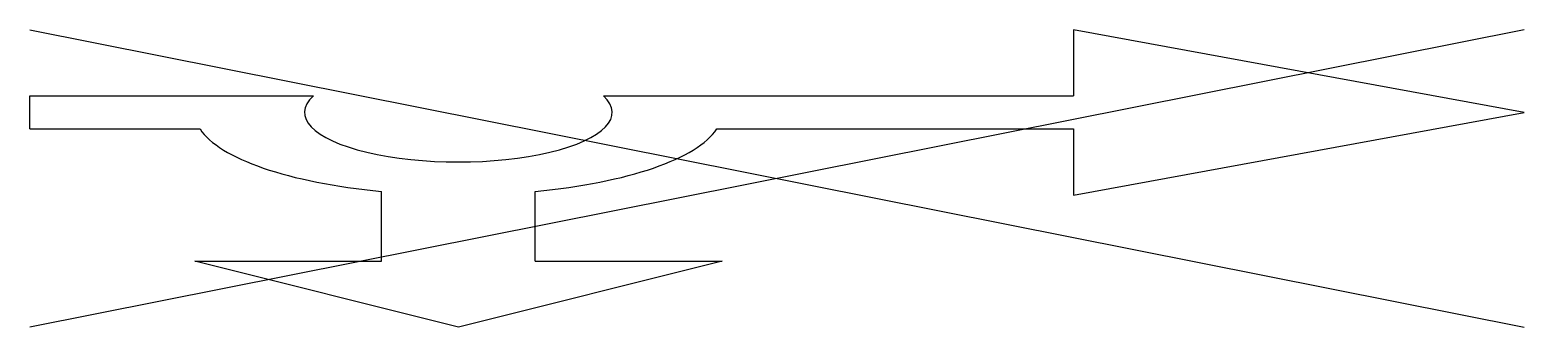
# Model space of a CAD drawing. Header units: metres. Extents: x 0 to 6.8, y -0.98 to 0.37.
import ezdxf

# ---------------------------------------------------------------- set-up
doc = ezdxf.new("R2010")
doc.units = ezdxf.units.M
doc.header["$LTSCALE"] = 0.2

msp = doc.modelspace()

# ---------------------------------------------------------------- linework, layer by layer
for p, q in [((6.8, 0.375), (0, -0.975)), ((0, 0.375), (6.8, -0.975)), ((4.75, 0.375), (4.75, 0.075)), ((6.8, 0), (4.75, 0.375)), ((0, 0.075), (1.29, 0.075)), ((0, -0.075), (0, 0.075)), ((2.61, 0.075), (4.75, 0.075)), ((4.75, -0.375), (6.8, 0)), ((0, -0.075), (0.7742, -0.075)), ((3.1258, -0.075), (4.75, -0.075)), ((4.75, -0.075), (4.75, -0.375)), ((1.6, -0.675), (1.6, -0.3587)), ((2.3, -0.675), (2.3, -0.3587)), ((1.95, -0.975), (0.75, -0.675)), ((0.75, -0.675), (1.6, -0.675)), ((3.15, -0.675), (1.95, -0.975)), ((2.3, -0.675), (3.15, -0.675))]:
    msp.add_line(p, q)
for major_axis, ratio, start_param, end_param in [((-0.7, 0), 0.321429, 5.943348, 9.764615), ((-1.2, 0), 0.3125, 6.484543, 7.558013), ((-1.2, 0), 0.3125, 8.14995, 9.22342)]:
    msp.add_ellipse((1.95, 0), major_axis=major_axis, ratio=ratio, start_param=start_param, end_param=end_param)

doc.saveas('drawing.dxf')
